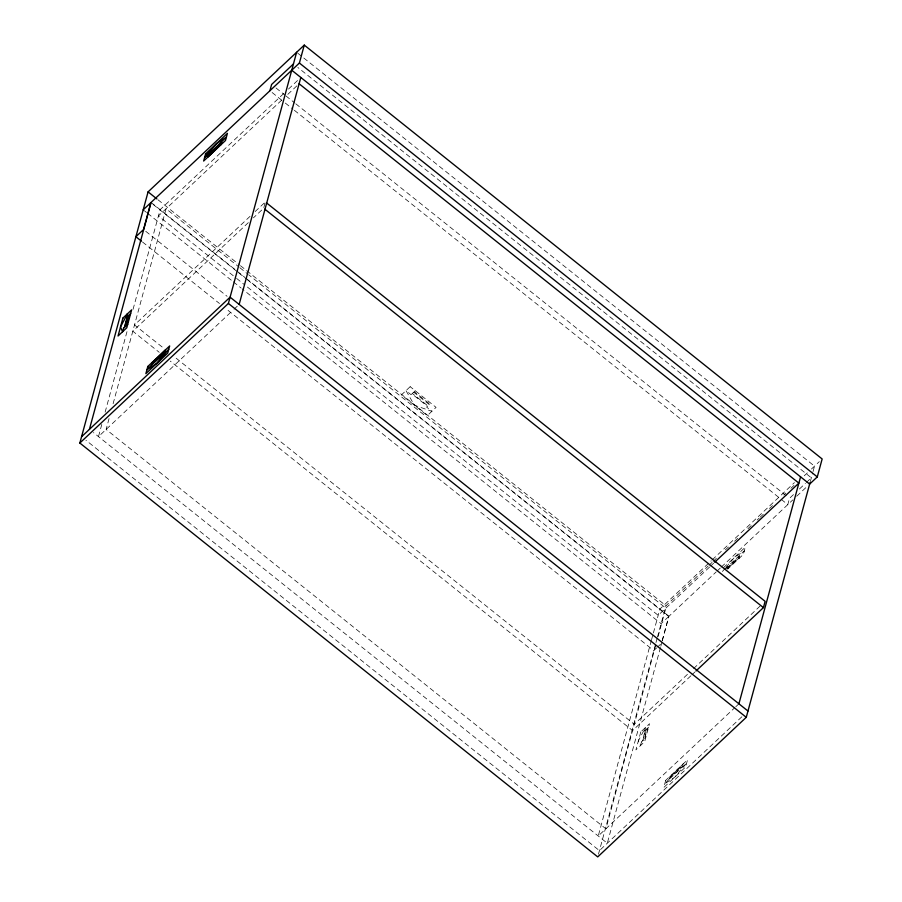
<?xml version="1.0" encoding="UTF-8"?>
<svg xmlns="http://www.w3.org/2000/svg" width="902" height="902" viewBox="0 0 902 902"><rect width="100%" height="100%" fill="white"/><g stroke="black" fill="none" stroke-linecap="round" stroke-linejoin="round"><path stroke-width="0.68" stroke-dasharray="4.51 3.38" d="M101.791 424.425L98.476 436.613L232.987 310.198M105.128 412.146L127.272 330.606M133.056 309.352L160.139 209.659L284.389 92.906M109.063 418.596L106.12 429.42L605.885 828.803L655.901 644.693M113.111 403.701L166.081 208.757L238.726 266.812M265.019 203.221L263.655 208.238L253.428 217.844M651.402 640.296L598.24 835.985L734.803 707.653M651.571 639.687L653.037 634.275M653.409 632.922L659.892 609.042L711.238 560.796M598.466 854.183L655.641 643.746M655.979 642.517L657.118 638.323M657.445 637.128L665.969 605.738L707.969 566.264M658.11 636.564L665.834 608.14L248.636 274.738M662.158 640.713L668.743 616.494L247.622 279.947M660.467 647.546L607.305 843.235L93.447 432.588M660.839 646.182L661.944 642.1M662.316 640.747L668.957 616.28L716.199 571.902M670.141 776.16L669.927 776.949L683.288 763.814M739.099 558.394L739.313 557.594L727.102 569.072M810.323 481.578L812.668 472.941M813.029 471.577L814.506 466.154L303.219 57.559M722.446 571.485L725.005 568.474M725.862 567.482L734.386 557.47L744.297 550.953L724.227 569.816M288.493 89.05L297.728 80.357M281.649 100.156L158.436 215.939L235.49 277.523M287.817 94.36L298.077 84.709M250.023 216.367L134.511 324.923L164.243 348.668M255.142 211.564L265.357 201.969M248.321 222.647L132.808 331.203L159.226 352.31M234.024 309.239L238.128 305.383M415.236 390.735L414.266 391.637L429.848 404.085L430.806 403.183M712.264 559.826L794.414 482.638M708.995 565.306L712.073 562.42M713.099 561.45L717.191 557.605M725.388 549.904L728.455 547.018M734.611 541.234L737.678 538.347M747.927 528.719L752.02 524.874M757.139 520.059L759.191 518.131M760.217 517.173L763.284 514.287M769.44 508.502L772.507 505.616M783.782 495.029L785.822 493.101M790.953 488.286L794.019 485.4M804.268 475.782L807.335 472.885M811.439 469.04L819.287 461.655M709.536 567.076L658.189 615.322L245.389 285.438M710.562 566.106L713.64 563.22M793.467 494.612L789.498 498.344L787.796 504.613L294.097 110.078M799.431 489.008L805.385 483.416M806.377 482.48L811.338 477.812L297.852 67.458M668.743 616.494L661.098 623.677L242.164 288.888M717.225 570.932L720.303 568.034M721.329 567.076L792.757 499.956M796.725 496.224L807.651 485.952M723.472 567.73L745.311 547.21L743.361 554.38L727.813 569.004M726.606 568.361L739.741 556.004L739.437 557.143L726.29 569.489M656.656 647.895L653.781 650.59L226.064 308.777M657.603 646.993L660.478 644.299M687.437 674.346L634.275 724.306L175.247 357.474M693.559 668.585L760.014 606.144M690.842 675.823L632.573 730.575L170.241 361.104M691.857 674.865L694.923 671.979M648.583 727.226L647.613 728.139L644.682 738.93L645.652 738.016M735.829 706.694L738.907 703.797M741.827 716.808L599.435 850.62L85.949 440.266M297.728 53.162L302.125 56.679M276.012 87.99L284.806 95.014M285.911 95.894L294.706 102.929M295.8 103.809L787.299 496.585M272.1 92.511L284.198 102.174M285.303 103.053L292.992 109.21M157.985 199.782L239.346 264.805M240.451 265.684L665.969 605.738M239.831 267.691L247.531 273.858M151.074 202.42L236.087 270.363M237.192 271.243L244.904 277.399M245.998 278.278L668.957 616.28M153.058 204.382L237.722 272.043M238.816 272.923L246.517 279.068M236.583 278.402L244.295 284.558M144.309 210.685L146.507 212.444M147.612 213.323L232.276 280.984M233.37 281.864L241.071 288.009M145.741 231.295L227.112 296.318M142.493 241.995L219.468 303.5M640.792 731.928L635.921 749.878L644.659 741.658L649.53 723.72L640.792 731.928M641.469 741.94L640.476 745.582L638.357 740.903L645.358 727.643L644.4 731.15L645.257 730.338L642.325 741.14L641.469 741.94M645.674 729.955L642.743 740.745L644.129 739.448L647.061 728.658L645.674 729.955M665.71 780.331L663.759 787.502L685.599 766.982L687.549 759.8L665.71 780.331M669.408 778.888L664.774 783.759L674.685 777.242L686.625 763.227L669.408 778.888M669.803 777.411L669.498 778.539L682.634 766.193L682.949 765.054L669.803 777.411M410.173 386.687L401.435 394.896L427.334 415.596L436.072 407.377L410.173 386.687M411.921 393.847L411.053 394.659L406.001 390.611L414.39 405.246L431.889 411.312L426.635 407.106L427.492 406.295L411.921 393.847M413.714 392.156L412.327 393.464L427.909 405.911L429.296 404.603L413.714 392.156"/><path stroke-width="1.35" d="M810.086 482.446L746.27 717.316L597.733 856.9L79.85 443.029L148.086 191.867L304.267 45.1L822.15 458.971L817.28 476.91L809.635 484.092L291.752 70.221M89.411 429.363L151.074 202.42L299.396 63.039L304.267 45.1M152.258 362.288L152.043 363.089L165.404 349.942M207.9 157.038L221.261 143.892L221.046 144.692M269.901 90.752L271.615 84.472L293.454 63.941M79.85 443.029L228.386 303.455L296.623 52.282M239.154 304.414L300.817 77.471M695.949 671.02L763.419 607.621L765.121 601.341L266.462 202.849M738.907 703.797L800.57 476.854M143.215 209.805L150.859 202.623L143.542 229.536L135.898 236.719L141.4 241.116M130.655 313.501L129.685 314.403L126.754 325.205L127.723 324.292M81.552 436.76L230.089 297.175L747.972 711.035M714.666 562.25L798.868 483.122L299.103 83.751M299.396 63.039L817.28 476.91M264.76 209.117L763.419 607.621M148.086 191.867L156.88 198.902M228.386 303.455L746.27 717.316M122.909 318.068L118.038 336.006L126.776 327.798L131.647 309.86L122.909 318.068M123.551 328.215L122.593 331.722L120.473 327.031L127.464 313.783L126.483 317.425L127.34 316.613L124.408 327.403L123.551 328.215M127.757 316.23L124.826 327.02L126.201 325.723L129.133 314.922L127.757 316.23M147.827 366.46L145.876 373.642L167.716 353.11L169.666 345.94L147.827 366.46M205.588 153.87L203.638 161.041L225.477 140.52L227.428 133.338L205.588 153.87M151.525 365.017L146.891 369.888L156.79 363.371L168.73 349.367L151.525 365.017M151.919 363.54L151.615 364.679L164.75 352.332L165.066 351.194L151.919 363.54M208.542 154.648L208.238 155.787L221.385 143.441L221.689 142.302L208.542 154.648M208.836 153.599L208.644 154.31L226.413 137.081L216.503 143.61L204.562 157.613L208.836 153.599"/></g></svg>
